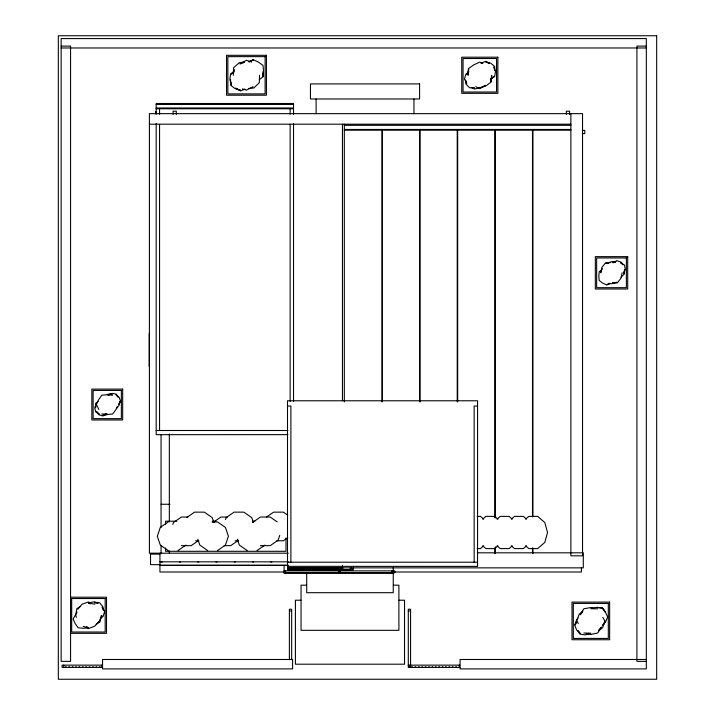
<?xml version="1.0" encoding="UTF-8"?>
<svg xmlns="http://www.w3.org/2000/svg" width="715" height="715" viewBox="0 0 715 715"><rect width="100%" height="100%" fill="white"/><g stroke="black" fill="none" stroke-linecap="round" stroke-linejoin="round"><path stroke-width="1.07" d="M233.34 75.263L233.555 67.791L239.239 62.706L244.414 61.955M259.554 75.263L259.313 82.672L253.834 87.99L248.588 88.472M490.919 80.536L491.67 75.263L491.312 81.912L485.932 85.871L479.801 87.999L485.637 85.362L479.801 88.535L475.743 86.721M468.012 73.118L468.656 68.828L468.075 75.263L468.379 68.667L473.777 64.833L479.801 62.107L482.804 63.492M490.767 81.59L491.25 78.427M101.342 615.275L99.993 621.952L96.15 624.195M96.132 404.797L95.533 407.648L95.649 403.457L98.044 401.321M622.148 272.826L620.915 278.251L617.349 282.934L612.487 282.979M623.882 272.513L624.553 269.537L624.409 273.943L621.156 277.107M172.816 524.479L173.486 522.513L181.396 517.043L187.902 517.043M225.502 519.582L226.172 517.615L234.073 512.146L243.842 512.146L251.752 517.615L253.423 522.531M279.771 535.294L278.09 540.209L270.19 545.67L260.421 545.67M118.896 404.181L119.888 401.437L118.994 405.351L116.42 408.721M601.503 270.797L600.698 272.826L601.95 267.312L605.677 262.718L610.538 262.682M576.102 623.006L575.352 624.874L576.505 619.807L577.872 618.118M623.65 273.505L625.312 269.537L624.499 265.077L620.674 262.798L623.042 264.8M232.732 73.332L234.359 69.462M96.328 403.85L94.738 407.648L95.667 411.822L99.206 414.048L96.364 411.42L98.804 414.754L102.906 415.978L106.615 414.065L103.827 414.888M117.215 406.549L115.946 409.561L112.702 413.994L107.25 414.521M119.083 404.181L120.621 401.437L119.191 397.406L116.071 394.76L117.939 397.013M601.279 270.288L602.245 268.599M576.683 621.147L574.565 624.874L576.558 629.906L580.294 633.517L578.444 631.13M99.519 620.289L102.209 615.99L100.306 618.064M603.013 625.268L605.274 621.666L602.879 625.035M468.933 71.116L466.77 74.539L468.683 72.483M77.05 612.067L73.118 619.038L75.191 623.641L78.123 627.77L83.163 628.288L88.222 627.797M602.942 625.08L605.596 621.853L607.661 616.974L605.435 612.174L602.379 607.893L597.141 607.401L591.877 607.866M77.864 609.171L82.046 604.211L88.437 601.958L90.376 603.04M582.332 612.335L580.24 614.811L583.815 608.805L590.813 607.544L592.655 608.188M598.562 630.237L601.467 627.073L597.776 632.972L590.813 634.5L589.008 633.749M234.395 70.955L231.285 74.137L233.859 72.17M490.535 79.66L494.217 76.344L491.062 78.641L494.628 76.585L495.513 71.5L493.976 66.79L494.557 70.562M482.741 519.117L485.923 516.382L494.762 516.382L497.935 519.117M497.041 519.117L500.223 516.382L509.062 516.382L512.235 519.117M511.341 519.117L514.523 516.382L523.362 516.382L526.535 519.117M483.635 545.858L480.462 548.593L477.146 548.593M525.641 519.117L528.823 516.382L537.662 516.382L544.812 522.531L547.538 532.487L544.812 542.444L537.662 548.593L528.823 548.593L525.641 545.858M497.935 545.858L494.762 548.593L485.923 548.593L482.741 545.858M512.235 545.858L509.062 548.593L500.223 548.593L497.041 545.858M526.535 545.858L523.362 548.593L514.523 548.593L511.341 545.858M582.922 611.093L579.168 614.194L576.844 620.924L578.292 623.543M97.544 622.765L99.188 621.487L94.711 626.152L88.437 628.619L86.497 627.52M100.645 618.26L103.058 616.482L104.658 611.513L102.138 607.08L103.523 610.628M598.687 630.657L602.638 627.743L604.827 620.924L602.852 617.438M259.304 79.588L263.165 76.746L263.469 71.026L262.691 76.478L263.522 71.026L263.022 65.396L258.419 62.098L253.262 59.711L249.043 61.839M468.343 72.287L465.912 74.047L464.437 79.025L466.743 83.53L465.957 80.822M601.967 269.778L599.259 271.709L598.795 276.124L599.233 280.548L602.825 283.176L606.901 284.999L609.832 283.408M168.222 521.932L160.321 527.402L157.3 536.25L160.321 545.098L168.222 550.568M186.66 517.615L194.56 512.146L204.329 512.146L212.23 517.615L213.91 522.531M212.999 522.513L220.908 517.043L227.415 517.043M177.99 550.568L185.891 545.098M198.189 540.817L191.164 545.67L181.396 545.67M252.52 522.513L260.421 517.043L270.19 517.043L277.214 521.905M217.503 550.568L225.404 545.098L228.425 536.25L225.404 527.402L217.503 521.932L212.078 521.932M266.561 517.008L273.586 512.146L283.355 512.146L287.752 515.184M238.578 540.209L230.677 545.67L224.161 545.67M257.016 550.568L264.916 545.098M287.752 537.743L283.355 540.781L276.848 540.781M80.715 606.347L76.889 608.608L75.727 615.275L76.416 617.322M233.09 72.304L230.623 73.761L229.837 79.499L231.231 84.888L230.838 81.653M253.101 86.721L246.487 90.126L242.305 88.874M249.213 61.785L253.262 59.908L248.945 61.696M609.832 283.319L606.901 284.642L609.975 283.578M244.977 89.053L240.562 90.948L235.557 88.16L240.562 90.331L235.235 88.723L230.623 85.228L230.57 79.499M481.034 63.197L485.825 61.293L489.373 63.313M244.61 62.303L239.927 63.903L246.487 60.301L251.635 62.062M615.803 261.779L612.88 262.78L616.786 260.635L621.067 262.11L623.14 264.63M108.34 394.716L112.219 393.429L116.42 394.153L118.029 396.861M479.55 87.713L474.537 89.062L471.82 87.748M89.357 602.691L94.452 601.771L98.196 603.076M608.286 263.174L606.132 263.513L611.513 261.726L615.4 262.387M612.469 262.065L615.704 261.601M612.612 282.854L616.982 282.309L611.513 283.748L608.59 283.346M586.291 634.071L590.304 633.57L585.281 634.893L579.928 634.151L577.756 630.451M102.906 415.156L107.027 414.78M112.63 395.225L107.25 394.743L101.852 395.181L98.697 399.596L96.409 404.538L98.831 409.4M586.354 634.187L590.635 634.142M108.01 394.144L112.219 394.108M61.15 46.1L70.562 46.1L70.562 661.375L61.15 661.375L61.15 38.574L646.324 38.574L646.324 668.9L460.049 668.9L460.049 659.489L646.324 659.489M646.324 46.1L636.913 46.1L636.913 661.375L646.324 661.375M61.15 47.977L646.324 47.977M156.174 104.426L293.525 104.426M156.174 108.001L293.525 108.001M156.174 108.752L293.525 108.752M149.399 124.187L570.874 124.187M344.326 125.313L570.874 125.313M344.326 129.451L570.874 129.451M344.326 130.202L570.874 130.202M582.662 130.389L584.799 130.389L584.799 133.589L582.662 133.589M287.502 406.048L290.889 406.048L290.889 562.213M477.549 406.048L474.161 406.048L474.161 562.213M156.174 430.502L287.939 430.502M287.939 434.649L156.174 434.684L156.174 123.561M161.045 504.263L169.973 504.263M477.146 516.382L480.462 516.382L483.635 519.117M176.73 521.199L165.576 521.199L165.576 524.542M212.409 521.199L215.751 521.199M252.547 521.199L254.781 521.199M195.651 540.781L198.904 540.781M235.164 540.781L238.417 540.781M477.361 552.811L583.288 552.811L583.288 567.862L287.886 567.862M288.306 553.187L149.399 553.187L149.399 113.649L582.537 113.649L582.537 555.814L570.874 555.814L570.874 113.649M159.937 554.125L150.525 554.125L150.525 564.662L159.937 564.662M159.937 561.838L288.297 561.838M161.25 561.954L162.305 561.954M179.501 561.954L180.555 561.954M197.751 561.954L198.806 561.954M216.002 561.954L217.056 561.954M234.261 561.954L235.306 561.954M252.511 561.954L253.566 561.954M270.762 561.954L271.816 561.954M287.502 562.213L477.549 562.213M159.937 565.225L288.297 565.225M159.937 565.413L288.297 565.413M287.502 566.351L477.549 566.396L477.549 400.775L287.502 400.775L287.502 566.396M287.886 568.05L343.03 568.05M287.886 569.739L353.362 569.739L353.362 567.862M351.852 570.114L287.886 570.114L287.886 565.681M284.114 570.874L394.752 570.874L394.752 572.751L284.114 572.751M284.114 571.062L285.625 571.062L285.625 572.751M393.25 571.062L391.749 571.062L391.749 572.751M283.703 572L159.937 572L159.937 553.187M394.09 572L581.411 572L581.411 567.558M393.25 573.126L284.114 573.126L284.114 565.404M306.61 585.174L301.051 585.174L301.051 630.326L398.899 630.326L398.899 585.174L393.339 585.174M70.374 597.213L106.499 597.213L106.499 633.338L70.374 633.338M300.979 600.225L295.411 600.225L295.411 664.199L404.538 664.199L404.538 600.225L398.97 600.225M289.387 610.95L291.649 610.95M408.301 610.95L410.562 610.95M102.397 665.138L62.089 665.138L62.089 667.399L102.397 667.399M408.301 665.138L459.888 665.138M408.301 665.701L410.562 665.701M65.476 666.836L66.236 666.836M68.863 666.836L69.614 666.836M72.251 666.836L73.002 666.836M75.638 666.836L76.389 666.836M79.025 666.836L79.776 666.836M82.413 666.836L83.163 666.836M85.8 666.836L86.551 666.836M89.187 666.836L89.938 666.836M92.575 666.836L93.325 666.836M95.962 666.836L96.713 666.836M99.349 666.836L100.1 666.836M411.688 666.836L412.439 666.836M415.075 666.836L415.826 666.836M418.463 666.836L419.213 666.836M421.85 666.836L422.601 666.836M425.237 666.836L425.988 666.836M428.625 666.836L429.375 666.836M432.012 666.836L432.763 666.836M435.399 666.836L436.15 666.836M438.787 666.836L439.537 666.836M442.174 666.836L442.925 666.836M445.561 666.836L446.312 666.836M448.949 666.836L449.699 666.836M452.336 666.836L453.087 666.836M455.714 666.836L456.474 666.836M459.888 667.399L408.301 667.399L408.301 609.251L410.562 609.251L410.562 667.399M590.813 608.724L597.82 608.796M583.842 632.998L590.813 633.186M101.807 413.958L107.25 414.226L105.123 414.03M107.25 394.743L109.404 394.93M94.854 604.157L88.437 603.138L90.376 603.826M97.267 603.094L94.452 602.629L99.555 602.682L102.844 606.669L103.666 610.547M83.172 626.456L88.437 627.627L86.497 626.858M472.722 87.588L474.537 88.061L469.505 87.739L465.876 84.021L465.519 80.026M488.488 63.108L485.825 62.035L490.642 63.152L494.664 66.397L494.691 70.481M247.247 550.568L239.346 545.098L237.335 539.199M207.734 550.568L199.834 545.098L197.823 539.199M569.551 114.4L569.551 111.2L566.351 111.2L566.351 114.4M532.934 516.739L532.934 130.577L532.487 130.577L532.487 516.739M532.934 547.985L532.934 553.571M532.487 547.985L532.487 553.571M495.307 517.857L495.307 130.577L494.851 130.577L494.851 517.857M495.307 546.868L495.307 553.571M494.851 547.985L494.851 553.571M459.289 665.138L459.289 667.399M457.672 401.785L457.672 130.577L457.225 130.577L457.225 401.785M420.045 401.785L420.045 130.577L419.589 130.577L419.589 401.785M413.949 98.974L413.949 113.721M409.999 665.138L409.999 667.399M393.25 567.612L393.25 592.699L306.699 592.699L306.699 572.706M382.409 401.785L382.409 130.577L381.962 130.577L381.962 401.785M351.852 569.739L351.852 568.05L350.35 568.05L350.35 569.739M344.326 124.187L344.326 401.901M342.449 124.187L342.449 400.775M342.449 565.708L342.449 567.862M340.188 572.751L340.188 571.062L338.687 571.062L338.687 572.751M321.375 568.05L321.375 569.739M319.864 568.05L319.864 569.739M316.102 98.974L316.102 113.721M293.525 114.337L293.525 103.487L156.174 103.487L156.174 114.337M293.525 123.561L293.525 401.455M291.649 659.713L291.649 609.251L289.387 609.251L289.387 659.713M290.138 108.752L290.138 114.337M290.138 124.392L290.138 401.455M289.387 568.05L289.387 569.739M286 537.921L286 551.301L165.576 551.301L165.576 547.958M176.301 114.4L176.301 111.2L173.102 111.2L173.102 114.4M169.339 434.103L169.339 521.905M169.339 550.952L169.339 553.187M161.063 434.765L161.063 527.491M161.063 545.366L161.063 553.187M159.561 108.752L159.561 114.337M159.561 124.392L159.561 430.502M155.798 111.576L155.798 113.712M149.212 333.413L149.212 366.536M101.789 665.138L101.789 667.399M63.787 665.138L63.787 667.399M656.674 35.75L58.326 35.75L58.326 679.25L656.674 679.25L656.674 35.75M266.436 55.314L226.539 55.314L226.539 95.211L266.436 95.211L266.436 55.314M265.113 56.637L227.862 56.637L227.862 93.888L265.113 93.888L265.113 56.637M497.863 57.2L461.738 57.2L461.738 93.325L497.863 93.325L497.863 57.2M496.55 58.514L463.061 58.514L463.061 92.012L496.55 92.012L496.55 58.514M419.589 83.914L310.462 83.914L310.462 98.974L419.589 98.974L419.589 83.914M627.699 256.649L595.336 256.649L595.336 289.012L627.699 289.012L627.699 256.649M626.376 257.963L596.65 257.963L596.65 287.689L626.376 287.689L626.376 257.963M122.676 389.112L91.824 389.112L91.824 419.964L122.676 419.964L122.676 389.112M121.362 390.426L93.138 390.426L93.138 418.65L121.362 418.65L121.362 390.426M105.177 598.526L71.688 598.526L71.688 632.024L105.177 632.024L105.177 598.526M609.636 602.101L572 602.101L572 639.737L609.636 639.737L609.636 602.101M608.313 603.424L573.314 603.424L573.314 638.424L608.313 638.424L608.313 603.424M292.587 659.489L102.549 659.489L102.549 668.9L292.587 668.9L292.587 659.489M602.379 607.893L597.141 607.428L602.37 607.902L605.435 612.174L602.37 607.902"/></g></svg>
